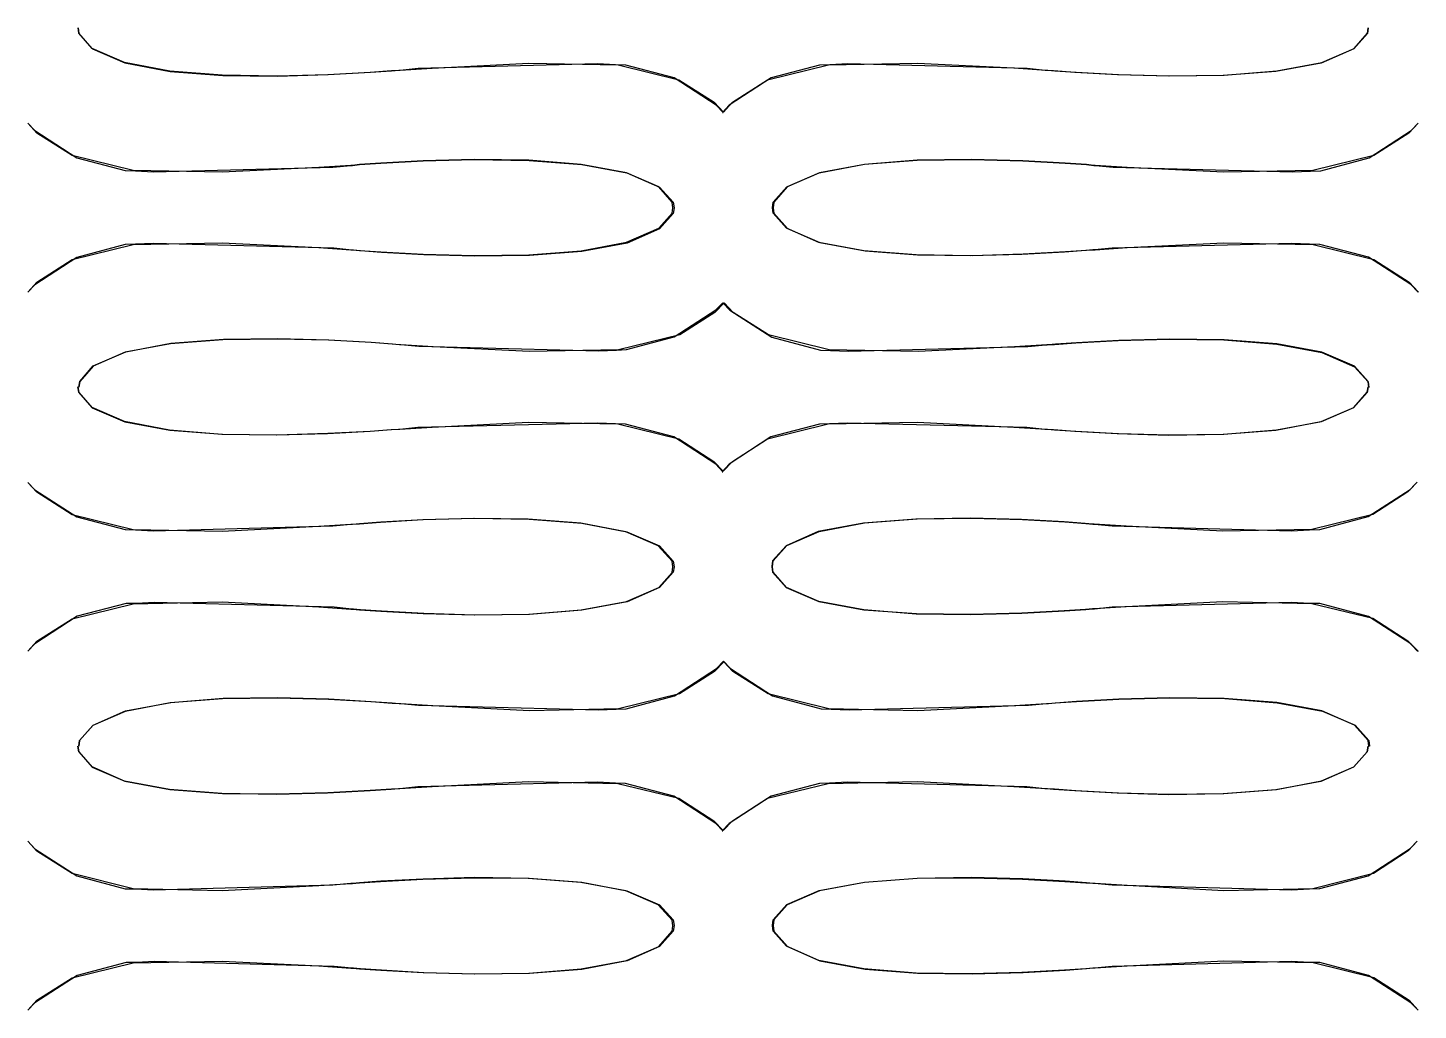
# Model space of a CAD drawing. Extents: x -8.7 to 71.7, y -3.2 to 84.
# Drawn here: x -8.68 to 7.39, y 72.6 to 83.96 of the extents above; entities that cross this region are included whole.
import ezdxf

# ---------------------------------------------------------------- set-up
doc = ezdxf.new("R2010")
doc.units = 0
doc.layers.get('0').update_dxf_attribs({"linetype": 'CONTINUOUS'})

msp = doc.modelspace()

# ---------------------------------------------------------------- linework, layer by layer
at = {"color": 1}
for p, q in [((-8.08771, 83.899), (-8.09597, 83.9625)), ((-8.09597, 83.9625), (-8.08771, 83.8976)), ((-7.93337, 83.7226), (-8.08771, 83.899)), ((-8.08771, 83.8976), (-7.93062, 83.7198)), ((6.80614, 83.8976), (6.64767, 83.7198)), ((6.6518, 83.724), (6.80752, 83.899)), ((6.81577, 83.9625), (6.80614, 83.8976)), ((6.80752, 83.899), (6.81577, 83.9625)), ((-7.55992, 83.56), (-7.93337, 83.7226)), ((-7.93062, 83.7198), (-7.55579, 83.5572)), ((6.64767, 83.7198), (6.27144, 83.5547)), ((6.27835, 83.5614), (6.6518, 83.724)), ((-7.03901, 83.4609), (-7.55992, 83.56)), ((-7.55579, 83.5572), (-7.03351, 83.4581)), ((-6.43269, 83.414), (-7.03901, 83.4609)), ((-7.03351, 83.4581), (-6.42578, 83.4125)), ((-5.21035, 83.4196), (-5.80154, 83.4044)), ((-5.79603, 83.4044), (-5.20622, 83.421)), ((-4.71978, 83.4457), (-5.21035, 83.4196)), ((-5.20622, 83.421), (-4.71703, 83.4485)), ((-4.47449, 83.4637), (-4.71978, 83.4457)), ((-4.71703, 83.4485), (-4.47312, 83.4665)), ((-4.3918, 83.4704), (-4.47449, 83.4637)), ((-4.47312, 83.4665), (-4.3918, 83.4732)), ((-4.3918, 83.4732), (-4.37388, 83.4732)), ((-4.37388, 83.4704), (-4.3918, 83.4704)), ((-4.37388, 83.4732), (-4.00322, 83.4969)), ((-4.16719, 83.4912), (-4.37388, 83.4704)), ((-2.09186, 83.5448), (-4.16719, 83.4912)), ((-4.00322, 83.4969), (-2.88561, 83.5533)), ((-2.88561, 83.5533), (-1.85622, 83.5325)), ((-1.88378, 83.5339), (-2.09186, 83.5448)), ((-1.76664, 83.5311), (-1.88378, 83.5339)), ((-1.85622, 83.5325), (-1.15204, 83.3617)), ((-1.20716, 83.3822), (-1.76664, 83.5311)), ((-0.12678, 83.3617), (0.577398, 83.5325)), ((0.474045, 83.5311), (-0.085439, 83.3822)), ((0.592557, 83.5339), (0.474045, 83.5311)), ((0.577398, 83.5325), (1.60679, 83.5533)), ((0.799264, 83.5448), (0.592557, 83.5339)), ((2.87321, 83.4912), (0.799264, 83.5448)), ((1.60679, 83.5533), (2.72025, 83.4983)), ((2.72025, 83.4983), (3.09232, 83.4732)), ((3.07992, 83.4704), (2.87321, 83.4912)), ((3.09783, 83.4704), (3.07992, 83.4704)), ((3.09232, 83.4732), (3.11161, 83.4732)), ((3.17913, 83.4637), (3.09783, 83.4704)), ((3.11161, 83.4732), (3.19291, 83.4665)), ((3.4258, 83.4457), (3.17913, 83.4637)), ((3.19291, 83.4665), (3.43958, 83.4485)), ((3.9164, 83.4182), (3.4258, 83.4457)), ((3.43958, 83.4485), (3.93016, 83.4224)), ((4.50896, 83.4016), (3.9164, 83.4182)), ((3.93016, 83.4224), (4.52134, 83.4072)), ((4.52134, 83.4072), (5.15112, 83.4168)), ((5.74918, 83.4566), (5.14008, 83.4101)), ((5.15112, 83.4168), (5.75744, 83.4637)), ((6.27144, 83.5547), (5.74918, 83.4566)), ((5.75744, 83.4637), (6.27835, 83.5614)), ((-5.80154, 83.4044), (-6.43269, 83.414)), ((-6.42578, 83.4125), (-5.79603, 83.4044)), ((-0.722094, 83.0682), (-1.20716, 83.3822)), ((-1.15204, 83.3617), (-0.745518, 83.1014)), ((-0.085439, 83.3822), (-0.570509, 83.0682)), ((-0.531922, 83.1014), (-0.12678, 83.3617)), ((5.14008, 83.4101), (4.50896, 83.4016)), ((-0.745518, 83.1014), (-0.63803, 82.9867)), ((-0.63803, 82.9867), (-0.531922, 83.1014)), ((-0.640789, 82.9815), (-0.722094, 83.0682)), ((-0.570509, 83.0682), (-0.650434, 82.9815)), ((-0.650434, 82.9815), (-0.640789, 82.9815)), ((-8.57278, 82.7458), (-8.6789, 82.8587)), ((-8.6789, 82.8587), (-8.59758, 82.7747)), ((-8.59758, 82.7747), (-8.11251, 82.4604)), ((6.82544, 82.459), (7.31051, 82.7733)), ((7.39179, 82.8587), (7.28567, 82.7458)), ((7.31051, 82.7733), (7.39179, 82.8587)), ((-8.16762, 82.4851), (-8.57278, 82.7458)), ((7.28567, 82.7458), (6.88054, 82.4851)), ((-7.46206, 82.3129), (-8.16762, 82.4851)), ((-8.11251, 82.4604), (-7.55304, 82.3115)), ((6.88054, 82.4851), (6.17636, 82.3129)), ((6.26593, 82.3101), (6.82544, 82.459)), ((-7.55304, 82.3115), (-7.43451, 82.3087)), ((-6.43269, 82.2925), (-7.46206, 82.3129)), ((-7.43451, 82.3087), (-7.22782, 82.2992)), ((-7.22782, 82.2992), (-5.1525, 82.3528)), ((-5.31647, 82.3489), (-6.43269, 82.2925)), ((-4.94439, 82.3722), (-5.31647, 82.3489)), ((-5.1525, 82.3528), (-4.94439, 82.3722)), ((-4.92647, 82.3722), (-4.94439, 82.3722)), ((-4.94439, 82.3722), (-4.92647, 82.3722)), ((-4.84519, 82.3807), (-4.92647, 82.3722)), ((-4.92647, 82.3722), (-4.84519, 82.3807)), ((-4.5999, 82.3983), (-4.84519, 82.3807)), ((-4.84519, 82.3807), (-4.59853, 82.3983)), ((-4.1093, 82.4248), (-4.5999, 82.3983)), ((-4.59853, 82.3983), (-4.10792, 82.4248)), ((-3.51813, 82.441), (-4.1093, 82.4248)), ((-4.10792, 82.4248), (-3.51537, 82.4399)), ((-2.88699, 82.4315), (-3.51813, 82.441)), ((-3.51537, 82.4399), (-2.88423, 82.4301)), ((-2.28065, 82.3831), (-2.88699, 82.4315)), ((-2.88423, 82.4301), (-2.27514, 82.3831)), ((-1.75975, 82.2854), (-2.28065, 82.3831)), ((-2.27514, 82.3831), (-1.75286, 82.284)), ((0.468535, 82.2854), (0.992188, 82.3845)), ((0.993567, 82.3831), (0.472666, 82.2854)), ((0.992188, 82.3845), (1.5999, 82.4315)), ((1.5999, 82.4315), (0.993567, 82.3831)), ((1.5999, 82.4315), (2.23104, 82.441)), ((2.23104, 82.441), (1.5999, 82.4315)), ((2.23104, 82.441), (2.8236, 82.4258)), ((2.82222, 82.4248), (2.23104, 82.441)), ((3.31281, 82.3983), (2.82222, 82.4248)), ((2.8236, 82.4258), (3.31418, 82.3983)), ((3.55808, 82.3807), (3.31281, 82.3983)), ((3.31418, 82.3983), (3.56087, 82.3807)), ((3.64077, 82.3722), (3.55808, 82.3807)), ((3.56087, 82.3807), (3.64352, 82.3722)), ((3.65869, 82.3722), (3.64077, 82.3722)), ((3.64352, 82.3722), (3.66145, 82.3722)), ((4.02939, 82.3489), (3.65869, 82.3722)), ((3.66145, 82.3722), (3.86814, 82.3528)), ((3.86814, 82.3528), (5.94071, 82.2978)), ((5.14696, 82.2925), (4.02939, 82.3489)), ((6.17636, 82.3129), (5.14696, 82.2925)), ((5.94071, 82.2978), (6.14881, 82.3062)), ((6.14881, 82.3062), (6.26593, 82.3101)), ((-1.38631, 82.1228), (-1.75975, 82.2854)), ((-1.75286, 82.284), (-1.37666, 82.1214)), ((0.093707, 82.1228), (0.468535, 82.2854)), ((0.472666, 82.2854), (0.099219, 82.1228)), ((-1.23059, 81.9478), (-1.38631, 82.1228)), ((-1.37666, 82.1214), (-1.21819, 81.945)), ((-0.06339, 81.9478), (0.093707, 82.1228)), ((0.099219, 82.1228), (-0.055121, 81.9478)), ((-1.38631, 81.6448), (-1.23059, 81.8197)), ((-1.21819, 81.8155), (-1.37666, 81.6377)), ((-1.22232, 81.8829), (-1.23059, 81.9478)), ((-1.23059, 81.8197), (-1.22232, 81.8829)), ((-1.21819, 81.945), (-1.20854, 81.8804)), ((-1.20854, 81.8804), (-1.21819, 81.8155)), ((-0.071658, 81.8829), (-0.06339, 81.9478)), ((-0.06339, 81.8197), (-0.071658, 81.8829)), ((-0.055121, 81.9478), (-0.06339, 81.8829)), ((-0.06339, 81.8829), (-0.055121, 81.8183)), ((0.089572, 81.6448), (-0.06339, 81.8197)), ((-0.055121, 81.8183), (0.101975, 81.6419)), ((-1.75975, 81.4836), (-1.38631, 81.6448)), ((-1.37666, 81.6377), (-1.75149, 81.4737)), ((0.463021, 81.4821), (0.089572, 81.6448)), ((0.101975, 81.6419), (0.4768, 81.4807)), ((-8.16762, 81.2835), (-7.46206, 81.4571)), ((-7.55304, 81.4571), (-8.11251, 81.3082)), ((-7.43451, 81.4599), (-7.55304, 81.4571)), ((-7.46206, 81.4571), (-6.43269, 81.4779)), ((-7.22644, 81.4698), (-7.43451, 81.4599)), ((-5.14008, 81.413), (-7.22644, 81.4698)), ((-6.43269, 81.4779), (-5.31647, 81.4215)), ((-5.31647, 81.4215), (-4.94439, 81.3964)), ((-4.93201, 81.3911), (-5.14008, 81.413)), ((-4.94439, 81.3964), (-4.92647, 81.3964)), ((-4.91271, 81.3911), (-4.93201, 81.3911)), ((-4.92647, 81.3964), (-4.84519, 81.3897)), ((-4.83277, 81.3841), (-4.91271, 81.3911)), ((-4.84519, 81.3897), (-4.59853, 81.3717)), ((-4.58886, 81.3664), (-4.83277, 81.3841)), ((-4.59853, 81.3717), (-4.10792, 81.3456)), ((-4.10104, 81.3375), (-4.58886, 81.3664)), ((-4.10792, 81.3456), (-3.51675, 81.329)), ((-3.51124, 81.3209), (-4.10104, 81.3375)), ((-3.51675, 81.329), (-2.88699, 81.3386)), ((-2.88148, 81.329), (-3.51124, 81.3209)), ((-2.88699, 81.3386), (-2.28065, 81.3855)), ((-2.27514, 81.376), (-2.88148, 81.329)), ((-2.28065, 81.3855), (-1.75975, 81.4836)), ((-1.75149, 81.4737), (-2.27514, 81.376)), ((0.983918, 81.3841), (0.463021, 81.4821)), ((0.4768, 81.4807), (0.999077, 81.3841)), ((1.59026, 81.3361), (0.983918, 81.3841)), ((0.999077, 81.3841), (1.60679, 81.3386)), ((2.22002, 81.3262), (1.59026, 81.3361)), ((1.60679, 81.3386), (2.23655, 81.3319)), ((2.81258, 81.3428), (2.22002, 81.3262)), ((2.23655, 81.3319), (2.82636, 81.3484)), ((3.30316, 81.3689), (2.81258, 81.3428)), ((2.82636, 81.3484), (3.31556, 81.3745)), ((3.54983, 81.3869), (3.30316, 81.3689)), ((3.31556, 81.3745), (3.55946, 81.3911)), ((3.63252, 81.394), (3.54983, 81.3869)), ((3.55946, 81.3911), (3.64077, 81.3964)), ((3.65181, 81.394), (3.63252, 81.394)), ((3.64077, 81.3964), (3.65869, 81.3964)), ((3.85713, 81.4144), (3.65181, 81.394)), ((3.65869, 81.3964), (4.02939, 81.4215)), ((5.9297, 81.4698), (3.85713, 81.4144)), ((4.02939, 81.4215), (5.14696, 81.4779)), ((5.14696, 81.4779), (6.17774, 81.4571)), ((6.13777, 81.4599), (5.9297, 81.4698)), ((6.2563, 81.4585), (6.13777, 81.4599)), ((6.17774, 81.4571), (6.88192, 81.2849)), ((6.8199, 81.3096), (6.2563, 81.4585)), ((-8.11251, 81.3082), (-8.59758, 80.9928)), ((-8.57278, 81.0218), (-8.16762, 81.2835)), ((7.30913, 80.9942), (6.8199, 81.3096)), ((6.88192, 81.2849), (7.28708, 81.0232)), ((-8.6789, 80.9075), (-8.57278, 81.0218)), ((7.28708, 81.0232), (7.39454, 80.9089)), ((-8.59758, 80.9928), (-8.6789, 80.9075)), ((7.39179, 80.9075), (7.30913, 80.9942)), ((7.39454, 80.9089), (7.39179, 80.9075)), ((-1.20578, 80.3892), (-0.724849, 80.7007)), ((-0.629765, 80.7847), (-0.737249, 80.6718)), ((-0.724849, 80.7007), (-0.643544, 80.7847)), ((-0.643544, 80.7847), (-0.56224, 80.6993)), ((-0.523656, 80.6718), (-0.629765, 80.7847)), ((-0.56224, 80.6993), (-0.07717, 80.385)), ((-0.737249, 80.6718), (-1.14377, 80.4115)), ((-0.118511, 80.4115), (-0.523656, 80.6718)), ((-7.02525, 80.3148), (-6.41752, 80.3617)), ((-5.79328, 80.3645), (-6.4244, 80.3561)), ((-6.41752, 80.3617), (-5.78778, 80.3712)), ((-5.2021, 80.3494), (-5.79328, 80.3645)), ((-5.78778, 80.3712), (-5.19797, 80.3547)), ((-1.14377, 80.4115), (-1.84933, 80.239)), ((-1.75975, 80.2418), (-1.20578, 80.3892)), ((0.584288, 80.239), (-0.118511, 80.4115)), ((-0.07717, 80.385), (0.482314, 80.2351)), ((3.92465, 80.348), (4.51721, 80.3631)), ((4.52272, 80.3631), (3.93291, 80.3465)), ((4.51721, 80.3631), (5.14837, 80.3533)), ((5.15112, 80.3561), (4.52272, 80.3631)), ((-7.55167, 80.2114), (-7.92508, 80.0488)), ((-7.92233, 80.053), (-7.5475, 80.2171)), ((-7.03076, 80.3092), (-7.55167, 80.2114)), ((-7.5475, 80.2171), (-7.02525, 80.3148)), ((-6.4244, 80.3561), (-7.03076, 80.3092)), ((-4.71152, 80.3233), (-5.2021, 80.3494)), ((-5.19797, 80.3547), (-4.70877, 80.3271)), ((-4.46624, 80.3053), (-4.71152, 80.3233)), ((-4.70877, 80.3271), (-4.46486, 80.3081)), ((-4.38355, 80.2982), (-4.46624, 80.3053)), ((-4.46486, 80.3081), (-4.38355, 80.301)), ((-4.38355, 80.301), (-4.36563, 80.301)), ((-4.36563, 80.2982), (-4.38355, 80.2982)), ((-4.36563, 80.301), (-4.15893, 80.2816)), ((-3.99493, 80.2749), (-4.36563, 80.2982)), ((-4.15893, 80.2816), (-2.08359, 80.228)), ((-2.87872, 80.2185), (-3.99493, 80.2749)), ((-1.84933, 80.239), (-2.87872, 80.2185)), ((-2.08359, 80.228), (-1.87551, 80.2375)), ((-1.87551, 80.2375), (-1.75975, 80.2418)), ((0.482314, 80.2351), (0.600826, 80.2322)), ((1.61368, 80.2185), (0.584288, 80.239)), ((0.600826, 80.2322), (0.80753, 80.2224)), ((0.80753, 80.2224), (2.88148, 80.2763)), ((2.72852, 80.2749), (1.61368, 80.2185)), ((3.10058, 80.2982), (2.72852, 80.2749)), ((2.88148, 80.2763), (3.08818, 80.2954)), ((3.08818, 80.2954), (3.1061, 80.2954)), ((3.11988, 80.2982), (3.10058, 80.2982)), ((3.1061, 80.2954), (3.1874, 80.3025)), ((3.1998, 80.3039), (3.11988, 80.2982)), ((3.1874, 80.3025), (3.43407, 80.3219)), ((3.44372, 80.3204), (3.1998, 80.3039)), ((3.43407, 80.3219), (3.92465, 80.348)), ((3.93291, 80.3465), (3.44372, 80.3204)), ((5.14837, 80.3533), (5.75744, 80.3067)), ((5.75881, 80.3106), (5.15112, 80.3561)), ((5.75744, 80.3067), (6.27973, 80.2072)), ((6.2811, 80.2143), (5.75881, 80.3106)), ((6.27973, 80.2072), (6.65593, 80.0446)), ((6.65593, 80.0516), (6.2811, 80.2143)), ((-8.07942, 79.8752), (-7.92233, 80.053)), ((-7.92508, 80.0488), (-8.07942, 79.8738)), ((6.8144, 79.8752), (6.65593, 80.0516)), ((6.65593, 80.0446), (6.8144, 79.8682)), ((-8.09046, 79.7486), (-8.09872, 79.8117)), ((-8.09872, 79.8117), (-8.09046, 79.7472)), ((-7.93612, 79.5722), (-8.09046, 79.7486)), ((-8.09046, 79.7472), (-7.93337, 79.5708)), ((-8.08771, 79.8089), (-8.07942, 79.8752)), ((-8.07942, 79.8738), (-8.08771, 79.8089)), ((6.80339, 79.7472), (6.64489, 79.5694)), ((6.64905, 79.5722), (6.80477, 79.7486)), ((6.81302, 79.8117), (6.80339, 79.7472)), ((6.80477, 79.7486), (6.81302, 79.8117)), ((6.82406, 79.8089), (6.8144, 79.8752)), ((6.8144, 79.8682), (6.82406, 79.8036)), ((6.82406, 79.8036), (6.82406, 79.8089)), ((-7.56267, 79.4096), (-7.93612, 79.5722)), ((-7.93337, 79.5708), (-7.55855, 79.4082)), ((6.64489, 79.5694), (6.26869, 79.4053)), ((6.2756, 79.411), (6.64905, 79.5722)), ((-7.04176, 79.3101), (-7.56267, 79.4096)), ((-7.55855, 79.4082), (-7.03626, 79.3115)), ((-4.00597, 79.3461), (-2.88975, 79.4025)), ((-2.88975, 79.4025), (-1.86035, 79.3821)), ((0.574643, 79.3821), (1.60404, 79.4025)), ((1.60404, 79.4025), (2.71887, 79.3461)), ((6.26869, 79.4053), (5.74643, 79.3062)), ((5.75469, 79.3129), (6.2756, 79.411)), ((-6.43544, 79.2621), (-7.04176, 79.3101)), ((-7.03626, 79.3115), (-6.42856, 79.266)), ((-5.80429, 79.2536), (-6.43544, 79.2621)), ((-6.42856, 79.266), (-5.79878, 79.2579)), ((-5.2131, 79.2688), (-5.80429, 79.2536)), ((-5.79878, 79.2579), (-5.20898, 79.2745)), ((-4.72253, 79.2949), (-5.2131, 79.2688)), ((-5.20898, 79.2745), (-4.71978, 79.3006)), ((-4.47724, 79.3129), (-4.72253, 79.2949)), ((-4.71978, 79.3006), (-4.47587, 79.3171)), ((-4.39455, 79.32), (-4.47724, 79.3129)), ((-4.47587, 79.3171), (-4.39455, 79.3214)), ((-4.39455, 79.3214), (-4.37667, 79.3214)), ((-4.37667, 79.32), (-4.39455, 79.32)), ((-4.37667, 79.3214), (-4.00597, 79.3461)), ((-4.16994, 79.3404), (-4.37667, 79.32)), ((-2.09462, 79.393), (-4.16994, 79.3404)), ((-1.88654, 79.3831), (-2.09462, 79.393)), ((-1.7694, 79.3806), (-1.88654, 79.3831)), ((-1.86035, 79.3821), (-1.1548, 79.2095)), ((-1.20992, 79.2318), (-1.7694, 79.3806)), ((-0.129536, 79.2095), (0.574643, 79.3821)), ((0.47129, 79.3806), (-0.088194, 79.2318)), ((0.589802, 79.3831), (0.47129, 79.3806)), ((0.796505, 79.393), (0.589802, 79.3831)), ((2.87045, 79.3404), (0.796505, 79.393)), ((2.71887, 79.3461), (3.09094, 79.3214)), ((3.07716, 79.32), (2.87045, 79.3404)), ((3.09507, 79.32), (3.07716, 79.32)), ((3.09094, 79.3214), (3.10885, 79.3214)), ((3.17638, 79.3129), (3.09507, 79.32)), ((3.10885, 79.3214), (3.19016, 79.3157)), ((3.42305, 79.2949), (3.17638, 79.3129)), ((3.19016, 79.3157), (3.43683, 79.2977)), ((3.91365, 79.2674), (3.42305, 79.2949)), ((3.43683, 79.2977), (3.9274, 79.2716)), ((4.50617, 79.2508), (3.91365, 79.2674)), ((3.9274, 79.2716), (4.51859, 79.2565)), ((5.13733, 79.2593), (4.50617, 79.2508)), ((4.51859, 79.2565), (5.14837, 79.2649)), ((5.74643, 79.3062), (5.13733, 79.2593)), ((5.14837, 79.2649), (5.75469, 79.3129)), ((-0.724849, 78.916), (-1.20992, 79.2318)), ((-1.1548, 79.2095), (-0.748273, 78.9492)), ((-0.088194, 79.2318), (-0.573264, 78.916)), ((-0.534681, 78.9492), (-0.129536, 79.2095)), ((-0.748273, 78.9492), (-0.640789, 78.8349)), ((-0.643544, 78.8293), (-0.724849, 78.916)), ((-0.573264, 78.916), (-0.653189, 78.8293)), ((-0.640789, 78.8349), (-0.534681, 78.9492)), ((-0.653189, 78.8293), (-0.643544, 78.8293)), ((-8.57278, 78.5922), (-8.6789, 78.7054)), ((-8.6789, 78.7054), (-8.59758, 78.6211)), ((-8.59758, 78.6211), (-8.11114, 78.3086)), ((6.8144, 78.311), (7.30084, 78.6253)), ((7.27467, 78.5978), (6.86954, 78.3375)), ((7.38216, 78.7107), (7.27467, 78.5978)), ((7.30084, 78.6253), (7.38216, 78.7107)), ((-8.16762, 78.3318), (-8.57278, 78.5922)), ((-7.46206, 78.1583), (-8.16762, 78.3318)), ((-8.11114, 78.3086), (-7.55304, 78.1611)), ((-4.11346, 78.2726), (-4.60266, 78.2451)), ((-4.5999, 78.2507), (-4.10792, 78.2768)), ((-3.52364, 78.2891), (-4.11346, 78.2726)), ((-4.10792, 78.2768), (-3.51675, 78.292)), ((-2.89526, 78.2807), (-3.52364, 78.2891)), ((-3.51675, 78.292), (-2.88423, 78.2821)), ((-2.28755, 78.2341), (-2.89526, 78.2807)), ((-2.88423, 78.2821), (-2.27652, 78.2355)), ((1.58612, 78.2821), (0.979784, 78.2355)), ((0.993567, 78.2394), (1.5999, 78.2863)), ((2.21726, 78.292), (1.58612, 78.2821)), ((1.5999, 78.2863), (2.22966, 78.2948)), ((2.80844, 78.2768), (2.21726, 78.292)), ((2.22966, 78.2948), (2.81947, 78.2782)), ((3.29902, 78.2507), (2.80844, 78.2768)), ((2.81947, 78.2782), (3.30729, 78.2507)), ((6.86954, 78.3375), (6.16398, 78.1636)), ((6.25493, 78.1611), (6.8144, 78.311)), ((-7.55304, 78.1611), (-7.43451, 78.1583)), ((-6.43269, 78.1375), (-7.46206, 78.1583)), ((-7.43451, 78.1583), (-7.22782, 78.1484)), ((-7.22782, 78.1484), (-5.1525, 78.2038)), ((-5.31647, 78.1953), (-6.43269, 78.1375)), ((-4.94439, 78.219), (-5.31647, 78.1953)), ((-5.1525, 78.2038), (-4.94439, 78.2242)), ((-4.94439, 78.2242), (-4.92647, 78.2242)), ((-4.92647, 78.219), (-4.94439, 78.219)), ((-4.92647, 78.2242), (-4.84519, 78.2313)), ((-4.84657, 78.2257), (-4.92647, 78.219)), ((-4.60266, 78.2451), (-4.84657, 78.2257)), ((-4.84519, 78.2313), (-4.5999, 78.2507)), ((-1.76527, 78.136), (-2.28755, 78.2341)), ((-2.27652, 78.2355), (-1.75286, 78.136)), ((-1.39044, 77.972), (-1.76527, 78.136)), ((-1.75286, 78.136), (-1.37666, 77.9734)), ((0.458886, 78.1375), (0.085439, 77.9748)), ((0.095085, 77.9762), (0.469911, 78.1403)), ((0.979784, 78.2355), (0.458886, 78.1375)), ((0.469911, 78.1403), (0.993567, 78.2394)), ((3.54432, 78.2313), (3.29902, 78.2507)), ((3.30729, 78.2507), (3.5512, 78.2313)), ((3.62701, 78.2242), (3.54432, 78.2313)), ((3.5512, 78.2313), (3.63252, 78.2242)), ((3.64628, 78.2242), (3.62701, 78.2242)), ((3.63252, 78.2242), (3.65181, 78.2242)), ((4.01697, 78.201), (3.64628, 78.2242)), ((3.65181, 78.2242), (3.85713, 78.2038)), ((3.85713, 78.2038), (5.9297, 78.1484)), ((5.13457, 78.1431), (4.01697, 78.201)), ((6.16398, 78.1636), (5.13457, 78.1431)), ((5.9297, 78.1484), (6.13777, 78.1583)), ((6.13777, 78.1583), (6.25493, 78.1611)), ((-1.23197, 77.7956), (-1.39044, 77.972)), ((-1.37666, 77.9734), (-1.21819, 77.797)), ((0.085439, 77.9748), (-0.068902, 77.7984)), ((-0.06339, 77.7984), (0.095085, 77.9762)), ((-1.22232, 77.7296), (-1.23197, 77.7956)), ((-1.21819, 77.797), (-1.20854, 77.7325)), ((-0.068902, 77.7984), (-0.07717, 77.7339)), ((-0.071658, 77.7325), (-0.06339, 77.7984)), ((-1.38631, 77.4912), (-1.23059, 77.6661)), ((-1.21819, 77.6676), (-1.37666, 77.4898)), ((-1.23059, 77.6661), (-1.22232, 77.7296)), ((-1.20854, 77.7325), (-1.21819, 77.6676)), ((-0.07717, 77.7339), (-0.068902, 77.669)), ((-0.06339, 77.669), (-0.071658, 77.7325)), ((-0.068902, 77.669), (0.088194, 77.4926)), ((0.089572, 77.4926), (-0.06339, 77.669)), ((-1.75975, 77.3285), (-1.38631, 77.4912)), ((-1.37666, 77.4898), (-1.75149, 77.3257)), ((0.088194, 77.4926), (0.463021, 77.3314)), ((0.463021, 77.3299), (0.089572, 77.4926)), ((-7.542, 77.3067), (-8.10701, 77.1592)), ((-7.42213, 77.3081), (-7.542, 77.3067)), ((-7.46206, 77.3024), (-6.43269, 77.3247)), ((-7.2154, 77.3176), (-7.42213, 77.3081)), ((-5.1387, 77.2626), (-7.2154, 77.3176)), ((-6.43269, 77.3247), (-5.31647, 77.2664)), ((-2.28065, 77.2322), (-1.75975, 77.3285)), ((-1.75149, 77.3257), (-2.27514, 77.228)), ((0.463021, 77.3314), (0.985298, 77.2351)), ((0.983918, 77.2322), (0.463021, 77.3299)), ((5.9297, 77.3176), (3.85713, 77.2626)), ((4.01697, 77.2721), (5.13457, 77.3299)), ((5.13457, 77.3299), (6.16398, 77.3081)), ((6.13777, 77.3081), (5.9297, 77.3176)), ((6.2563, 77.3067), (6.13777, 77.3081)), ((6.16398, 77.3081), (6.86954, 77.1356)), ((6.8199, 77.1578), (6.2563, 77.3067)), ((-8.10701, 77.1592), (-8.59758, 76.8421)), ((-8.16762, 77.1303), (-7.46206, 77.3024)), ((-5.31647, 77.2664), (-4.94439, 77.2418)), ((-4.93201, 77.2418), (-5.1387, 77.2626)), ((-4.94439, 77.2418), (-4.92647, 77.2418)), ((-4.91271, 77.2418), (-4.93201, 77.2418)), ((-4.92647, 77.2418), (-4.84519, 77.2351)), ((-4.83277, 77.2351), (-4.91271, 77.2418)), ((-4.84519, 77.2351), (-4.59853, 77.2171)), ((-4.58886, 77.2171), (-4.83277, 77.2351)), ((-4.59853, 77.2171), (-4.10792, 77.191)), ((-4.10104, 77.1895), (-4.58886, 77.2171)), ((-4.10792, 77.191), (-3.51675, 77.1758)), ((-3.51124, 77.173), (-4.10104, 77.1895)), ((-3.51675, 77.1758), (-2.88699, 77.1839)), ((-2.88148, 77.1811), (-3.51124, 77.173)), ((-2.88699, 77.1839), (-2.28065, 77.2322)), ((-2.27514, 77.228), (-2.88148, 77.1811)), ((1.59026, 77.1853), (0.983918, 77.2322)), ((0.985298, 77.2351), (1.59301, 77.1895)), ((2.22002, 77.1758), (1.59026, 77.1853)), ((1.59301, 77.1895), (2.22278, 77.1825)), ((2.81258, 77.191), (2.22002, 77.1758)), ((2.22278, 77.1825), (2.81258, 77.1991)), ((2.81258, 77.1991), (3.30178, 77.2252)), ((3.30316, 77.2171), (2.81258, 77.191)), ((3.30178, 77.2252), (3.5457, 77.2418)), ((3.54983, 77.2351), (3.30316, 77.2171)), ((3.5457, 77.2418), (3.62701, 77.2474)), ((3.63252, 77.2418), (3.54983, 77.2351)), ((3.62701, 77.2474), (3.64628, 77.2474)), ((3.65181, 77.2418), (3.63252, 77.2418)), ((3.64628, 77.2474), (4.01697, 77.2721)), ((3.85713, 77.2626), (3.65181, 77.2418)), ((7.30913, 76.8421), (6.8199, 77.1578)), ((-8.57278, 76.8696), (-8.16762, 77.1303)), ((6.86954, 77.1356), (7.27467, 76.8752)), ((-8.6789, 76.7553), (-8.57278, 76.8696)), ((-8.59758, 76.8421), (-8.6789, 76.7553)), ((7.27467, 76.8752), (7.38216, 76.7609)), ((7.39179, 76.7553), (7.30913, 76.8421)), ((7.38216, 76.7609), (7.39179, 76.7553)), ((-1.20165, 76.2385), (-0.71658, 76.5542)), ((-0.740008, 76.521), (-1.14653, 76.2607)), ((-0.63252, 76.6339), (-0.740008, 76.521)), ((-0.71658, 76.5542), (-0.635275, 76.6396)), ((-0.635275, 76.6396), (-0.55535, 76.5542)), ((-0.527787, 76.521), (-0.63252, 76.6339)), ((-0.55535, 76.5542), (-0.068902, 76.2385)), ((-0.122645, 76.2607), (-0.527787, 76.521)), ((-6.42719, 76.2042), (-7.03351, 76.1573)), ((-7.02663, 76.164), (-6.4189, 76.2109)), ((-5.79603, 76.2138), (-6.42719, 76.2042)), ((-6.4189, 76.2109), (-5.78915, 76.2194)), ((-5.20485, 76.1986), (-5.79603, 76.2138)), ((-5.78915, 76.2194), (-5.19934, 76.2028)), ((-4.71428, 76.1711), (-5.20485, 76.1986)), ((-5.19934, 76.2028), (-4.71152, 76.1753)), ((-1.14653, 76.2607), (-1.85208, 76.0885)), ((-1.76113, 76.0885), (-1.20165, 76.2385)), ((0.581533, 76.0885), (-0.122645, 76.2607)), ((-0.068902, 76.2385), (0.490583, 76.0885)), ((3.44234, 76.1753), (3.93291, 76.2014)), ((3.93291, 76.2014), (3.44372, 76.1725)), ((4.52272, 76.218), (3.93291, 76.2014)), ((3.93291, 76.2014), (4.52547, 76.2166)), ((5.15112, 76.2095), (4.52272, 76.218)), ((4.52547, 76.2166), (5.15662, 76.2071)), ((5.75881, 76.163), (5.15112, 76.2095)), ((5.15662, 76.2071), (5.76432, 76.1601)), ((-7.55442, 76.0596), (-7.92787, 75.897)), ((-7.92508, 75.9008), (-7.54888, 76.0649)), ((-7.03351, 76.1573), (-7.55442, 76.0596)), ((-7.54888, 76.0649), (-7.02663, 76.164)), ((-4.46899, 76.1531), (-4.71428, 76.1711)), ((-4.71152, 76.1753), (-4.46761, 76.1559)), ((-4.3863, 76.1464), (-4.46899, 76.1531)), ((-4.46761, 76.1559), (-4.3863, 76.1488)), ((-4.3863, 76.1488), (-4.36838, 76.1488)), ((-4.36838, 76.1464), (-4.3863, 76.1464)), ((-4.36838, 76.1488), (-4.16168, 76.1298)), ((-3.99768, 76.1227), (-4.36838, 76.1464)), ((-4.16168, 76.1298), (-2.08635, 76.0758)), ((-2.88148, 76.0677), (-3.99768, 76.1227)), ((-1.85208, 76.0885), (-2.88148, 76.0677)), ((-2.08635, 76.0758), (-1.87827, 76.0857)), ((-1.87827, 76.0857), (-1.76113, 76.0885)), ((0.490583, 76.0885), (0.609092, 76.0857)), ((1.61093, 76.0677), (0.581533, 76.0885)), ((0.609092, 76.0857), (0.815799, 76.0758)), ((0.815799, 76.0758), (2.88837, 76.1298)), ((2.72576, 76.1227), (1.61093, 76.0677)), ((3.09783, 76.1464), (2.72576, 76.1227)), ((2.88837, 76.1298), (3.09507, 76.1488)), ((3.09507, 76.1488), (3.11437, 76.1488)), ((3.11988, 76.1464), (3.09783, 76.1464)), ((3.11437, 76.1488), (3.19567, 76.1573)), ((3.1998, 76.1545), (3.11988, 76.1464)), ((3.19567, 76.1573), (3.44234, 76.1753)), ((3.44372, 76.1725), (3.1998, 76.1545)), ((6.2811, 76.0649), (5.75881, 76.163)), ((5.76432, 76.1601), (6.28798, 76.0607)), ((6.65593, 75.9008), (6.2811, 76.0649)), ((6.28798, 76.0607), (6.66418, 75.8984)), ((-8.08221, 75.723), (-7.92508, 75.9008)), ((-7.92787, 75.897), (-8.08221, 75.722)), ((6.8144, 75.723), (6.65593, 75.9008)), ((6.66418, 75.8984), (6.82128, 75.722)), ((-8.09046, 75.6571), (-8.08221, 75.723)), ((-8.08221, 75.722), (-8.09046, 75.6571)), ((6.82406, 75.6571), (6.8144, 75.723)), ((6.82128, 75.722), (6.83094, 75.6571)), ((-8.09046, 75.5936), (-8.09872, 75.6571)), ((-8.09872, 75.6571), (-8.09046, 75.5922)), ((-7.93612, 75.4172), (-8.09046, 75.5936)), ((-8.09046, 75.5922), (-7.93337, 75.4158)), ((6.80339, 75.5922), (6.64489, 75.4144)), ((6.64905, 75.4186), (6.80477, 75.5936)), ((6.81302, 75.6571), (6.80339, 75.5922)), ((6.80477, 75.5936), (6.81302, 75.6571)), ((6.83094, 75.6571), (6.82406, 75.6571)), ((-7.56267, 75.2546), (-7.93612, 75.4172)), ((-7.93337, 75.4158), (-7.55855, 75.2531)), ((6.64489, 75.4144), (6.26869, 75.2493)), ((6.2756, 75.256), (6.64905, 75.4186)), ((-7.04176, 75.1554), (-7.56267, 75.2546)), ((-7.55855, 75.2531), (-7.03626, 75.1568)), ((-2.09462, 75.2394), (-4.16994, 75.1858)), ((-4.00597, 75.1928), (-2.88975, 75.2479)), ((-2.88975, 75.2479), (-1.86035, 75.227)), ((-1.88654, 75.2285), (-2.09462, 75.2394)), ((-1.7694, 75.2256), (-1.88654, 75.2285)), ((-1.86035, 75.227), (-1.1548, 75.0563)), ((-1.21129, 75.0782), (-1.7694, 75.2256)), ((-0.129536, 75.0563), (0.574643, 75.227)), ((0.47129, 75.2256), (-0.086817, 75.0782)), ((0.589802, 75.2285), (0.47129, 75.2256)), ((0.574643, 75.227), (1.60404, 75.2479)), ((0.796505, 75.2394), (0.589802, 75.2285)), ((2.87045, 75.1858), (0.796505, 75.2394)), ((1.60404, 75.2479), (2.71887, 75.1928)), ((6.26869, 75.2493), (5.74643, 75.1512)), ((5.75469, 75.1582), (6.2756, 75.256)), ((-6.43544, 75.1085), (-7.04176, 75.1554)), ((-7.03626, 75.1568), (-6.42856, 75.1113)), ((-5.80429, 75.099), (-6.43544, 75.1085)), ((-6.42856, 75.1113), (-5.79878, 75.1046)), ((-5.2131, 75.1141), (-5.80429, 75.099)), ((-5.79878, 75.1046), (-5.20898, 75.1209)), ((-4.72253, 75.1403), (-5.2131, 75.1141)), ((-5.20898, 75.1209), (-4.71978, 75.1473)), ((-4.47724, 75.1582), (-4.72253, 75.1403)), ((-4.71978, 75.1473), (-4.47587, 75.1639)), ((-4.39455, 75.1649), (-4.47724, 75.1582)), ((-4.47587, 75.1639), (-4.39455, 75.1678)), ((-4.39455, 75.1678), (-4.37667, 75.1678)), ((-4.37667, 75.1649), (-4.39455, 75.1649)), ((-4.37667, 75.1678), (-4.00597, 75.1928)), ((-4.16994, 75.1858), (-4.37667, 75.1649)), ((-0.724849, 74.7642), (-1.21129, 75.0782)), ((-0.086817, 75.0782), (-0.571885, 74.7642)), ((2.71887, 75.1928), (3.09094, 75.1678)), ((3.07716, 75.1649), (2.87045, 75.1858)), ((3.09507, 75.1649), (3.07716, 75.1649)), ((3.09094, 75.1678), (3.10885, 75.1678)), ((3.17638, 75.1582), (3.09507, 75.1649)), ((3.10885, 75.1678), (3.19016, 75.1625)), ((3.42305, 75.1403), (3.17638, 75.1582)), ((3.19016, 75.1625), (3.43683, 75.1445)), ((3.91365, 75.1127), (3.42305, 75.1403)), ((3.43683, 75.1445), (3.9274, 75.1184)), ((4.50617, 75.0962), (3.91365, 75.1127)), ((3.9274, 75.1184), (4.51859, 75.1032)), ((5.13733, 75.1046), (4.50617, 75.0962)), ((4.51859, 75.1032), (5.14837, 75.1113)), ((5.74643, 75.1512), (5.13733, 75.1046)), ((5.14837, 75.1113), (5.75469, 75.1582)), ((-1.1548, 75.0563), (-0.748273, 74.7959)), ((-0.534681, 74.7959), (-0.129536, 75.0563)), ((-0.748273, 74.7959), (-0.640789, 74.6813)), ((-0.643544, 74.6788), (-0.724849, 74.7642)), ((-0.571885, 74.7642), (-0.653189, 74.6788)), ((-0.640789, 74.6813), (-0.534681, 74.7959)), ((-0.653189, 74.6788), (-0.643544, 74.6788)), ((-8.57278, 74.4442), (-8.6789, 74.5575)), ((-8.6789, 74.5575), (-8.59758, 74.4721)), ((-8.59758, 74.4721), (-8.11251, 74.1578)), ((-8.16762, 74.1839), (-8.57278, 74.4442)), ((6.8144, 74.1592), (7.30084, 74.4732)), ((7.27742, 74.4456), (6.87642, 74.1839)), ((7.38216, 74.5589), (7.27742, 74.4456)), ((7.30084, 74.4732), (7.38216, 74.5589)), ((-7.46206, 74.0075), (-8.16762, 74.1839)), ((-8.11251, 74.1578), (-7.55304, 74.0089)), ((-4.84519, 74.0805), (-4.5999, 74.0985)), ((-4.11346, 74.1165), (-4.60266, 74.0904)), ((-4.5999, 74.0985), (-4.10792, 74.1246)), ((-3.52364, 74.1331), (-4.11346, 74.1165)), ((-4.10792, 74.1246), (-3.51675, 74.1412)), ((-2.89526, 74.126), (-3.52364, 74.1331)), ((-3.51675, 74.1412), (-2.88423, 74.1317)), ((-2.28755, 74.0805), (-2.89526, 74.126)), ((-2.88423, 74.1317), (-2.27652, 74.0833)), ((0.993567, 74.0847), (1.5999, 74.1303)), ((1.5999, 74.1288), (0.993567, 74.0819)), ((2.23104, 74.1384), (1.5999, 74.1288)), ((1.5999, 74.1303), (2.22966, 74.137)), ((2.22966, 74.137), (2.81947, 74.1204)), ((2.82222, 74.1218), (2.23104, 74.1384)), ((2.81947, 74.1204), (3.30729, 74.0943)), ((3.31281, 74.0957), (2.82222, 74.1218)), ((3.30729, 74.0943), (3.5512, 74.0777)), ((3.55808, 74.0777), (3.31281, 74.0957)), ((6.87642, 74.1839), (6.17499, 74.0089)), ((6.25493, 74.0103), (6.8144, 74.1592)), ((-7.55304, 74.0089), (-7.43451, 74.0061)), ((-6.43269, 73.9842), (-7.46206, 74.0075)), ((-7.43451, 74.0061), (-7.22782, 73.998)), ((-7.22782, 73.998), (-5.1525, 74.053)), ((-5.31647, 74.0421), (-6.43269, 73.9842)), ((-4.94439, 74.0668), (-5.31647, 74.0421)), ((-5.1525, 74.053), (-4.94439, 74.0724)), ((-4.94439, 74.0724), (-4.92647, 74.0724)), ((-4.92647, 74.0668), (-4.94439, 74.0668)), ((-4.92647, 74.0724), (-4.84519, 74.0805)), ((-4.84657, 74.0724), (-4.92647, 74.0668)), ((-4.60266, 74.0904), (-4.84657, 74.0724)), ((-1.76527, 73.9842), (-2.28755, 74.0805)), ((-2.27652, 74.0833), (-1.75286, 73.9856)), ((-1.39044, 73.823), (-1.76527, 73.9842)), ((-1.75286, 73.9856), (-1.37666, 73.823)), ((0.095085, 73.8258), (0.469911, 73.9881)), ((0.472666, 73.9842), (0.099219, 73.823)), ((0.469911, 73.9881), (0.993567, 74.0847)), ((0.993567, 74.0819), (0.472666, 73.9842)), ((3.5512, 74.0777), (3.63252, 74.0724)), ((3.64077, 74.0696), (3.55808, 74.0777)), ((3.63252, 74.0724), (3.65181, 74.0724)), ((3.65869, 74.0696), (3.64077, 74.0696)), ((3.65181, 74.0724), (3.85713, 74.053)), ((4.02939, 74.0449), (3.65869, 74.0696)), ((3.85713, 74.053), (5.9297, 73.998)), ((5.14696, 73.9856), (4.02939, 74.0449)), ((6.17499, 74.0089), (5.14696, 73.9856)), ((5.9297, 73.998), (6.13777, 74.0061)), ((6.13777, 74.0061), (6.25493, 74.0103)), ((-1.23197, 73.6466), (-1.39044, 73.823)), ((-1.37666, 73.823), (-1.21819, 73.648)), ((-0.06339, 73.6494), (0.095085, 73.8258)), ((0.099219, 73.823), (-0.055121, 73.648)), ((-1.22232, 73.5803), (-1.23197, 73.6466)), ((-1.21819, 73.648), (-1.20854, 73.5831)), ((-0.071658, 73.5831), (-0.06339, 73.6494)), ((-0.055121, 73.648), (-0.06339, 73.5831)), ((-1.38631, 73.3418), (-1.23059, 73.5171)), ((-1.21819, 73.5182), (-1.37666, 73.3407)), ((-1.23059, 73.5171), (-1.22232, 73.5803)), ((-1.20854, 73.5831), (-1.21819, 73.5182)), ((-0.06339, 73.5196), (-0.071658, 73.5831)), ((-0.06339, 73.5831), (-0.055121, 73.5182)), ((0.089572, 73.3432), (-0.06339, 73.5196)), ((-0.055121, 73.5182), (0.101975, 73.3407)), ((-1.75975, 73.1795), (-1.38631, 73.3418)), ((-1.37666, 73.3407), (-1.75149, 73.1753)), ((0.463021, 73.1806), (0.089572, 73.3432)), ((0.101975, 73.3407), (0.4768, 73.1767)), ((-8.16762, 72.9795), (-7.46206, 73.1516)), ((-7.542, 73.1559), (-8.10701, 73.007)), ((-7.42213, 73.1573), (-7.542, 73.1559)), ((-7.46206, 73.1516), (-6.43269, 73.1725)), ((-7.2154, 73.1668), (-7.42213, 73.1573)), ((-5.1387, 73.1118), (-7.2154, 73.1668)), ((-6.43269, 73.1725), (-5.31647, 73.116)), ((-2.28065, 73.0814), (-1.75975, 73.1795)), ((-1.75149, 73.1753), (-2.27514, 73.0762)), ((0.983918, 73.0814), (0.463021, 73.1806)), ((0.4768, 73.1767), (0.999077, 73.0786)), ((5.9297, 73.1668), (3.85713, 73.1118)), ((4.02939, 73.1188), (5.14696, 73.1753)), ((5.14696, 73.1753), (6.17774, 73.1545)), ((6.13777, 73.1573), (5.9297, 73.1668)), ((6.2563, 73.1559), (6.13777, 73.1573)), ((6.17774, 73.1545), (6.88192, 72.9823)), ((6.8199, 73.007), (6.2563, 73.1559)), ((-8.10701, 73.007), (-8.59758, 72.6916)), ((-8.57278, 72.7191), (-8.16762, 72.9795)), ((-5.31647, 73.116), (-4.94439, 73.0913)), ((-4.93201, 73.0913), (-5.1387, 73.1118)), ((-4.94439, 73.0913), (-4.92647, 73.0913)), ((-4.91271, 73.0913), (-4.93201, 73.0913)), ((-4.92647, 73.0913), (-4.84519, 73.0843)), ((-4.83277, 73.0843), (-4.91271, 73.0913)), ((-4.84519, 73.0843), (-4.59853, 73.0663)), ((-4.58886, 73.0663), (-4.83277, 73.0843)), ((-4.59853, 73.0663), (-4.10792, 73.0402)), ((-4.10104, 73.0373), (-4.58886, 73.0663)), ((-4.10792, 73.0402), (-3.51675, 73.0236)), ((-3.51124, 73.0208), (-4.10104, 73.0373)), ((-3.51675, 73.0236), (-2.88699, 73.0331)), ((-2.88148, 73.0292), (-3.51124, 73.0208)), ((-2.88699, 73.0331), (-2.28065, 73.0814)), ((-2.27514, 73.0762), (-2.88148, 73.0292)), ((1.59026, 73.0331), (0.983918, 73.0814)), ((0.999077, 73.0786), (1.60679, 73.0321)), ((2.22002, 73.025), (1.59026, 73.0331)), ((1.60679, 73.0321), (2.23655, 73.0236)), ((2.81258, 73.0402), (2.22002, 73.025)), ((2.23655, 73.0236), (2.82636, 73.0402)), ((3.30316, 73.0663), (2.81258, 73.0402)), ((2.82636, 73.0402), (3.31556, 73.0691)), ((3.54983, 73.0843), (3.30316, 73.0663)), ((3.31556, 73.0691), (3.55946, 73.0871)), ((3.63252, 73.0913), (3.54983, 73.0843)), ((3.55946, 73.0871), (3.64077, 73.0938)), ((3.65181, 73.0913), (3.63252, 73.0913)), ((3.64077, 73.0938), (3.65869, 73.0938)), ((3.85713, 73.1118), (3.65181, 73.0913)), ((3.65869, 73.0938), (4.02939, 73.1188)), ((7.30913, 72.6916), (6.8199, 73.007)), ((6.88192, 72.9823), (7.28708, 72.7206)), ((-8.6789, 72.6048), (-8.57278, 72.7191)), ((-8.59758, 72.6916), (-8.6789, 72.6048)), ((7.28708, 72.7206), (7.39454, 72.6063)), ((7.39179, 72.6048), (7.30913, 72.6916)), ((7.39454, 72.6063), (7.39179, 72.6048))]:
    msp.add_line(p, q, dxfattribs=at)

doc.saveas('drawing.dxf')
